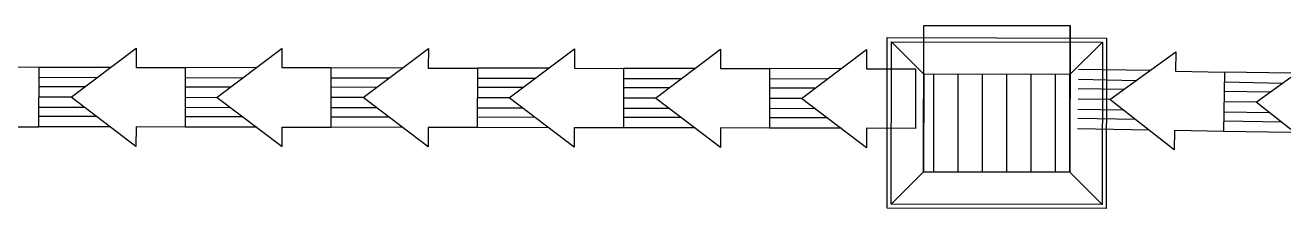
# Model space of a CAD drawing. Header units: metres. Extents: x -1164 to -1017, y 3 to 563.
# Drawn here: x -1032.64 to -1024.85, y 511.15 to 512.28 of the extents above; entities that cross this region are included whole.
import ezdxf

# ---------------------------------------------------------------- set-up
doc = ezdxf.new("R2010")
doc.units = ezdxf.units.M

# ---------------------------------------------------------------- blocks, each defined once
blk = doc.blocks.new('T2DPAA-T2D-C3S-SD-M2D-100020_250_dwg-40816774-DRG 2873021 - motorway level drainage')
at = {"color": 253, "lineweight": 25, "true_color": 0xa3a3a3}
for p, q in [((69.6872, -466.6514), (69.6155, -466.3795)), ((69.8096, -466.6191), (69.7378, -466.3472)), ((69.8837, -466.6795), (69.7922, -466.3328)), ((69.9664, -466.745), (69.8534, -466.3167)), ((69.6129, -466.8382), (69.4999, -466.41)), ((69.6526, -466.7405), (69.5611, -466.3938)), ((70.0392, -467.4893), (69.9675, -467.2174)), ((70.1133, -467.5497), (70.0218, -467.2031)), ((70.196, -467.6152), (70.083, -467.1869)), ((69.8425, -467.7085), (69.7295, -467.2802)), ((69.8822, -467.6107), (69.7907, -467.264)), ((69.9168, -467.5216), (69.8451, -467.2497)), ((70.2688, -468.3595), (70.1971, -468.0876)), ((70.3429, -468.42), (70.2515, -468.0733)), ((70.4256, -468.4854), (70.3126, -468.0571)), ((70.0722, -468.5787), (69.9591, -468.1504)), ((70.1118, -468.481), (70.0203, -468.1343)), ((70.1465, -468.3918), (70.0747, -468.1199)), ((70.4984, -469.2298), (70.4267, -468.9578)), ((70.5726, -469.2902), (70.4811, -468.9435)), ((70.6553, -469.3556), (70.5423, -468.9273)), ((70.3018, -469.4489), (70.1888, -469.0206)), ((70.3414, -469.3512), (70.2499, -469.0045)), ((70.3761, -469.262), (70.3043, -468.9901)), ((70.8022, -470.1604), (70.7107, -469.8137)), ((70.8849, -470.2258), (70.7719, -469.7976)), ((70.5314, -470.3191), (70.4184, -469.8908)), ((70.571, -470.2214), (70.4796, -469.8747)), ((70.6057, -470.1323), (70.5339, -469.8603)), ((70.7281, -470.1), (70.6563, -469.8281)), ((71.1145, -471.096), (71.0015, -470.6678)), ((70.8007, -471.0916), (70.7092, -470.7449)), ((70.8353, -471.0025), (70.7636, -470.7306)), ((70.9577, -470.9702), (70.8859, -470.6983)), ((71.0318, -471.0306), (70.9403, -470.6839)), ((70.761, -471.1893), (70.648, -470.761)), ((71.2121, -471.5946), (71.3545, -471.3502)), ((70.6479, -471.8081), (71.2281, -471.6551)), ((70.6862, -471.9532), (71.2663, -471.8001)), ((70.7245, -472.0982), (71.3046, -471.9451)), ((70.7627, -472.2432), (71.3429, -472.0902)), ((70.801, -472.3883), (71.3812, -472.2352)), ((70.8393, -472.5333), (71.4194, -472.3802)), ((71.4417, -472.4648), (71.6862, -472.6072)), ((71.4375, -472.8103), (71.3703, -472.5372)), ((71.5106, -472.8719), (71.4249, -472.5238)), ((71.5923, -472.9387), (71.4863, -472.5086)), ((71.2373, -473.0261), (71.1313, -472.5961)), ((71.2785, -472.9291), (71.1928, -472.5809)), ((71.3147, -472.8405), (71.2474, -472.5675)), ((71.7259, -473.7458), (71.6401, -473.3976)), ((71.7989, -473.7776), (71.7016, -473.3825)), ((71.4455, -473.8715), (71.3466, -473.4699)), ((71.4938, -473.803), (71.408, -473.4548)), ((71.5299, -473.7144), (71.4626, -473.4414)), ((71.6528, -473.6842), (71.5855, -473.4111)), ((71.5712, -473.6174), (71.7757, -473.7838))]:
    blk.add_line(p, q, dxfattribs=at)
at = {"color": 253, "lineweight": 25, "true_color": 0xa3a3a3, "flags": 128}
for points in [[(69.447, -465.4931), (69.4973, -465.6835), (69.3072, -466.1481), (69.4228, -466.1176), (69.4999, -466.4099), (69.8534, -466.3166), (69.7763, -466.0243), (69.8918, -465.9938), (69.4973, -465.6835)], [(69.7269, -466.5537), (70.1214, -466.864), (70.0059, -466.8945), (70.083, -467.1868), (69.7295, -467.2801), (69.6524, -466.9878), (69.5368, -467.0183), (69.7269, -466.5537), (69.6767, -466.3633)], [(69.9063, -467.2335), (69.9565, -467.4239), (69.7664, -467.8885), (69.882, -467.858), (69.9591, -468.1503), (70.3126, -468.0571), (70.2355, -467.7647), (70.3511, -467.7342), (69.9565, -467.4239)], [(70.1861, -468.2941), (70.5807, -468.6045), (70.4651, -468.635), (70.5422, -468.9273), (70.1887, -469.0205), (70.1116, -468.7282), (69.996, -468.7587), (70.1861, -468.2941), (70.1359, -468.1038)], [(70.4157, -469.1643), (70.8103, -469.4747), (70.6947, -469.5052), (70.7719, -469.7975), (70.4184, -469.8908), (70.3412, -469.5984), (70.2257, -469.6289), (70.4157, -469.1643), (70.3655, -468.974)], [(70.6454, -470.0345), (71.0399, -470.3449), (70.9243, -470.3754), (71.0015, -470.6677), (70.648, -470.761), (70.5708, -470.4687), (70.4553, -470.4992), (70.6454, -470.0345), (70.5951, -469.8442)], [(70.875, -470.9048), (71.2695, -471.2151), (71.154, -471.2456), (71.2311, -471.5379), (70.8776, -471.6312), (70.8005, -471.3389), (70.6849, -471.3694), (70.875, -470.9048), (70.8247, -470.7144)], [(70.3876, -471.6054), (71.3545, -471.3502), (71.6862, -472.6072), (70.7192, -472.8623), (70.3876, -471.6054), (70.632, -471.7477), (70.8616, -472.6179), (71.4417, -472.4648), (71.2121, -471.5946), (70.632, -471.7477), (70.8616, -472.6179)], [(70.632, -471.7477), (71.5022, -471.5181), (71.7318, -472.3883), (70.8616, -472.6179), (70.7192, -472.8623)], [(71.3559, -472.7435), (71.7453, -473.0603), (71.6292, -473.0889), (71.7016, -473.3824), (71.3466, -473.4699), (71.2743, -473.1763), (71.1582, -473.2049), (71.3559, -472.7435), (71.3088, -472.5523)], [(71.4644, -473.8665), (71.5712, -473.6174), (71.5241, -473.4262)]]:
    blk.add_lwpolyline(points, dxfattribs=at)
for points in [[(70.357, -471.5876), (71.3723, -471.3197), (71.7167, -472.625), (70.7015, -472.8929)], [(71.733, -472.389), (70.8609, -472.6191), (70.6308, -471.747), (71.5029, -471.5169)]]:
    blk.add_lwpolyline(points, close=True, dxfattribs=at)
blk = doc.blocks.new('T2DPAA-T2D-PWC-SD-M2D-100001_ProposedDrainage_rvt-2-DRG 2873021 - motorway level drainage')
at = {"color": 253, "lineweight": 25, "true_color": 0xa3a3a3, "rotation": 75.11694444444437}
blk.add_blockref('T2DPAA-T2D-C3S-SD-M2D-100020_250_dwg-40816774-DRG 2873021 - motorway level drainage', (-1569.5164, 564.2847), dxfattribs=at)

msp = doc.modelspace()

# ---------------------------------------------------------------- block references
at = {"lineweight": 5}
msp.add_blockref('T2DPAA-T2D-PWC-SD-M2D-100001_ProposedDrainage_rvt-2-DRG 2873021 - motorway level drainage', (68.3458246, 0), dxfattribs=at)

doc.saveas('drawing.dxf')
